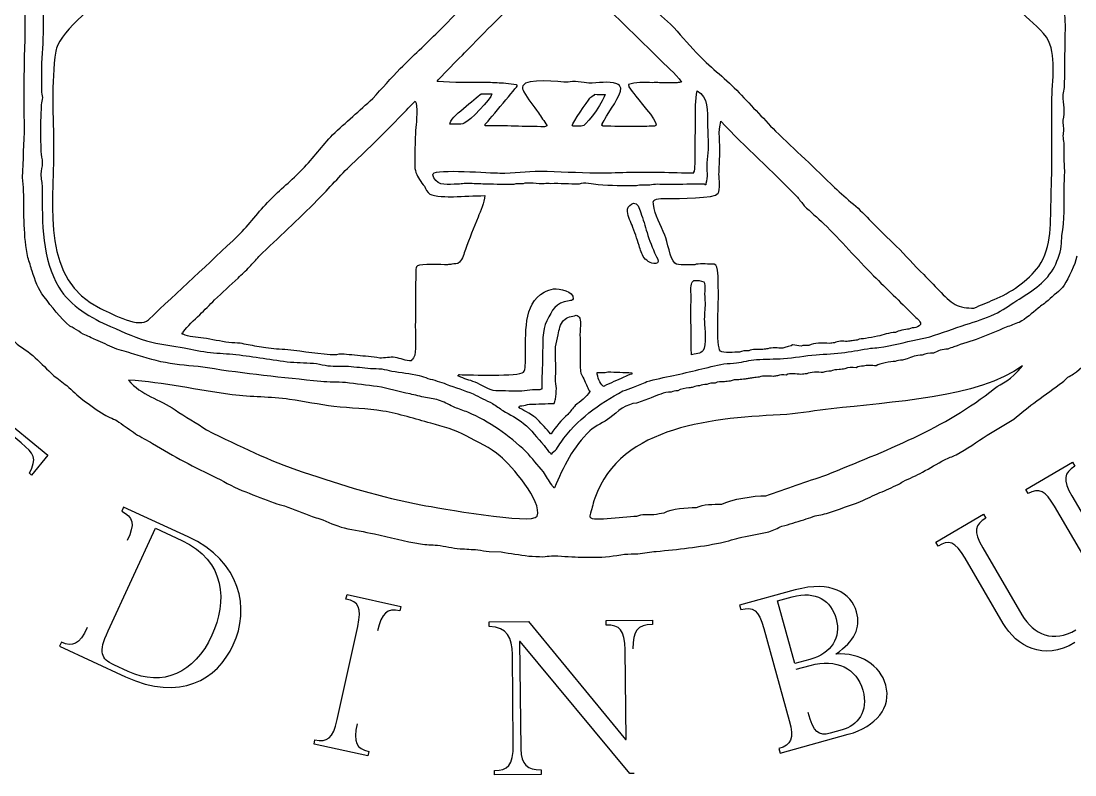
# Model space of a CAD drawing. Header units: millimetres. Extents: x -50 to 50, y -35 to 40.
# Drawn here: x -5.78 to 5.4, y 13.76 to 21.76 of the extents above; entities that cross this region are included whole.
import ezdxf

# ---------------------------------------------------------------- set-up
doc = ezdxf.new("R2010")
doc.units = ezdxf.units.MM
doc.layers.get('0').update_dxf_attribs({"linetype": 'CONTINUOUS'})

msp = doc.modelspace()

# ---------------------------------------------------------------- linework, layer by layer
for p, q in [((-0.9, 20.989), (-0.787, 20.989)), ((0.302, 20.975), (0.302, 20.983)), ((-0.857, 20.65), (-0.857, 20.666)), ((0.074, 20.654), (0.067, 20.654)), ((0.074, 20.646), (0.074, 20.654)), ((0.39, 20.652), (0.382, 20.652)), ((1.483, 20.022), (1.475, 20.022)), ((1.483, 20.037), (1.483, 20.022)), ((-4.069, 18.438), (-4.069, 18.453)), ((-4.06, 18.438), (-4.069, 18.438)), ((-1.637, 18.162), (-1.637, 18.154)), ((-1.142, 17.994), (-1.142, 18.002)), ((-1.142, 18.002), (-1.135, 18.002)), ((-1.135, 17.994), (-1.142, 17.994)), ((0.698, 18.029), (0.698, 18.014)), ((-6.398, 17.896), (-5.492, 17.154)), ((-0.257, 17.855), (-0.264, 17.855)), ((-0.498, 17.661), (-0.498, 17.668)), ((-0.498, 17.668), (-0.491, 17.668)), ((-0.491, 17.661), (-0.498, 17.661)), ((-0.491, 17.653), (-0.491, 17.661)), ((-5.777, 17.284), (-6.139, 17.581)), ((-0.155, 17.38), (-0.162, 17.38)), ((-5.492, 17.154), (-5.665, 16.943)), ((4.877, 16.791), (5.371, 17.08)), ((5.371, 17.08), (5.397, 17.038)), ((-5.665, 16.943), (-5.689, 16.963)), ((-0.127, 16.809), (-0.127, 16.817)), ((-0.12, 16.809), (-0.127, 16.809)), ((4.901, 16.749), (4.877, 16.791)), ((5.366, 16.722), (5.877, 15.847)), ((-4.69, 16.603), (-4.71, 16.56)), ((-4.007, 16.289), (-4.69, 16.603)), ((5.674, 15.768), (5.18, 16.613)), ((3.922, 16.233), (4.428, 16.529)), ((4.428, 16.529), (4.453, 16.487)), ((-4.855, 15.29), (-4.353, 16.379)), ((-4.353, 16.379), (-4.072, 16.249)), ((3.946, 16.191), (3.922, 16.233)), ((-0.815, 16.132), (-0.687, 16.128)), ((4.42, 16.172), (4.835, 15.462)), ((4.638, 15.37), (4.235, 16.062)), ((-2.332, 15.629), (-2.321, 15.677)), ((-2.321, 15.677), (-1.751, 15.551)), ((2.432, 15.725), (1.841, 15.563)), ((2.243, 15.609), (2.399, 15.651)), ((-1.751, 15.551), (-1.761, 15.505)), ((1.841, 15.563), (1.854, 15.516)), ((2.426, 14.944), (2.243, 15.609)), ((-2.425, 14.349), (-2.207, 15.338)), ((-0.814, 15.388), (-0.396, 15.392)), ((-0.813, 15.339), (-0.814, 15.388)), ((-0.396, 15.392), (0.633, 14.138)), ((0.427, 15.401), (0.917, 15.406)), ((0.427, 15.353), (0.427, 15.401)), ((0.917, 15.406), (0.918, 15.358)), ((2.1, 15.316), (2.368, 14.34)), ((-5.35, 15.171), (-5.37, 15.127)), ((-5.37, 15.127), (-4.669, 14.804)), ((-0.484, 15.178), (-0.491, 15.178)), ((-0.491, 15.178), (-0.477, 14.038)), ((0.677, 13.778), (-0.484, 15.178)), ((0.639, 14.138), (0.628, 15.088)), ((-0.558, 14.091), (-0.568, 15.041)), ((2.587, 14.988), (2.426, 14.944)), ((2.866, 15.045), (2.865, 15.049)), ((-4.641, 14.859), (-4.792, 14.93)), ((2.443, 14.884), (2.591, 14.924)), ((2.272, 13.995), (2.994, 14.194)), ((2.931, 14.242), (2.803, 14.205)), ((-2.671, 14.089), (-2.661, 14.136)), ((-2.1, 13.964), (-2.671, 14.089)), ((0.633, 14.138), (0.639, 14.138)), ((-2.09, 14.011), (-2.1, 13.964)), ((2.259, 14.042), (2.272, 13.995)), ((-0.756, 13.763), (-0.756, 13.811)), ((-0.262, 13.767), (-0.756, 13.763)), ((-0.262, 13.816), (-0.262, 13.767)), ((0.725, 13.778), (0.677, 13.778))]:
    msp.add_line(p, q)
for points in [[(-5.733, 21.669), (-5.738, 22.161), (-5.729, 22.659), (-5.718, 23.156)], [(-5.525, 22.592), (-5.532, 22.269), (-5.543, 21.958), (-5.544, 21.631)], [(-4.796, 22.135), (-4.931, 21.986), (-5.351, 21.654), (-5.403, 21.474)], [(-1.353, 21.647), (-1.173, 21.827), (-1.006, 22.011), (-0.813, 22.186)], [(-1.074, 21.422), (-0.857, 21.651), (-0.63, 21.871), (-0.403, 22.094)], [(0.38, 21.963), (0.573, 21.762), (0.778, 21.571), (0.975, 21.372)], [(0.851, 21.956), (0.937, 21.88), (1.024, 21.804), (1.11, 21.729)], [(5.117, 21.552), (5.069, 21.65), (4.926, 21.758), (4.849, 21.836)], [(5.297, 21.683), (5.296, 21.731), (5.294, 21.778), (5.292, 21.825)], [(1.11, 21.729), (1.201, 21.627), (1.292, 21.526), (1.382, 21.426)], [(5.288, 21.097), (5.292, 21.294), (5.29, 21.489), (5.297, 21.683)], [(-5.742, 21.316), (-5.741, 21.437), (-5.732, 21.555), (-5.733, 21.669)], [(-5.544, 21.631), (-5.546, 21.482), (-5.562, 21.353), (-5.562, 21.21)], [(-1.756, 21.258), (-1.622, 21.388), (-1.487, 21.517), (-1.353, 21.647)], [(-5.403, 21.474), (-5.405, 21.462), (-5.407, 21.452), (-5.409, 21.441)], [(5.152, 20.858), (5.148, 21.076), (5.207, 21.367), (5.117, 21.552)], [(-5.409, 21.441), (-5.461, 21.097), (-5.433, 20.754), (-5.432, 20.397)], [(-1.365, 21.119), (-1.364, 21.14), (-1.109, 21.387), (-1.074, 21.422)], [(0.975, 21.372), (1.056, 21.29), (1.162, 21.207), (1.225, 21.112)], [(1.382, 21.426), (1.519, 21.281), (1.676, 21.163), (1.811, 21.027)], [(-5.745, 20.768), (-5.744, 20.951), (-5.743, 21.133), (-5.742, 21.316)], [(-2.048, 20.938), (-1.951, 21.046), (-1.853, 21.152), (-1.756, 21.258)], [(-5.562, 21.21), (-5.562, 21.148), (-5.562, 21.085), (-5.562, 21.023)], [(0.025, 21.111), (-0.074, 21.112), (-0.417, 21.16), (-0.458, 21.073)], [(-5.562, 21.023), (-5.559, 20.998), (-5.555, 20.973), (-5.551, 20.948)], [(-0.824, 21.108), (-1.004, 21.112), (-1.193, 21.102), (-1.365, 21.119)], [(-0.857, 20.666), (-0.849, 20.666), (-0.55, 21.028), (-0.516, 21.07)], [(-0.637, 21.099), (-0.699, 21.102), (-0.762, 21.105), (-0.824, 21.108)], [(-0.524, 21.085), (-0.561, 21.089), (-0.6, 21.094), (-0.637, 21.099)], [(-0.516, 21.07), (-0.516, 21.079), (-0.519, 21.079), (-0.524, 21.085)], [(-0.458, 21.073), (-0.468, 21.053), (-0.454, 21.029), (-0.445, 21.011)], [(-0.445, 21.011), (-0.405, 20.932), (-0.343, 20.859), (-0.29, 20.787)], [(0.242, 21.103), (0.19, 21.106), (0.071, 21.132), (0.025, 21.111)], [(0.54, 21.096), (0.45, 21.127), (0.341, 21.1), (0.242, 21.103)], [(0.413, 20.719), (0.449, 20.787), (0.59, 20.978), (0.581, 21.048)], [(0.581, 21.048), (0.578, 21.071), (0.561, 21.088), (0.54, 21.096)], [(0.918, 21.106), (0.832, 21.107), (0.732, 21.118), (0.663, 21.086)], [(0.663, 21.086), (0.662, 21.053), (0.701, 21.017), (0.719, 20.992)], [(0.993, 21.106), (0.969, 21.107), (0.94, 21.114), (0.918, 21.106)], [(1.18, 21.105), (1.119, 21.105), (1.056, 21.106), (0.993, 21.106)], [(1.225, 21.112), (1.211, 21.11), (1.196, 21.108), (1.18, 21.105)], [(1.374, 20.706), (1.374, 20.814), (1.371, 20.925), (1.39, 21.021)], [(1.39, 21.021), (1.513, 20.957), (1.498, 20.803), (1.502, 20.668)], [(1.811, 21.027), (1.948, 20.882), (2.085, 20.738), (2.222, 20.592)], [(5.272, 20.94), (5.272, 20.997), (5.287, 21.039), (5.288, 21.097)], [(-5.551, 20.948), (-5.555, 20.923), (-5.559, 20.898), (-5.563, 20.873)], [(-2.474, 20.555), (-2.332, 20.683), (-2.19, 20.811), (-2.048, 20.938)], [(-1.746, 20.758), (-1.698, 20.809), (-1.648, 20.86), (-1.599, 20.911)], [(-1.599, 20.911), (-1.567, 20.865), (-1.586, 20.692), (-1.591, 20.633)], [(-1.232, 20.668), (-1.231, 20.736), (-0.956, 20.934), (-0.9, 20.989)], [(-0.787, 20.989), (-0.788, 20.934), (-1.024, 20.699), (-1.078, 20.676)], [(0.067, 20.654), (0.067, 20.675), (0.23, 20.912), (0.254, 20.941)], [(0.415, 20.982), (0.414, 20.936), (0.236, 20.674), (0.19, 20.654)], [(0.254, 20.941), (0.267, 20.956), (0.285, 20.968), (0.302, 20.975)], [(0.302, 20.983), (0.339, 20.983), (0.377, 20.982), (0.415, 20.982)], [(0.719, 20.992), (0.755, 20.942), (0.969, 20.704), (0.957, 20.659)], [(5.285, 20.804), (5.286, 20.854), (5.273, 20.891), (5.272, 20.94)], [(-5.563, 20.873), (-5.567, 20.801), (-5.571, 20.724), (-5.571, 20.655)], [(-0.29, 20.787), (-0.261, 20.743), (-0.232, 20.698), (-0.204, 20.655)], [(5.145, 19.904), (5.155, 20.212), (5.156, 20.545), (5.152, 20.858)], [(5.272, 20.677), (5.273, 20.721), (5.285, 20.758), (5.285, 20.804)], [(-5.74, 20.648), (-5.742, 20.689), (-5.743, 20.728), (-5.745, 20.768)], [(-2.269, 20.243), (-2.091, 20.414), (-1.915, 20.581), (-1.746, 20.758)], [(-1.078, 20.676), (-1.12, 20.658), (-1.183, 20.669), (-1.232, 20.668)], [(0.382, 20.652), (0.382, 20.677), (0.403, 20.699), (0.413, 20.719)], [(1.369, 20.241), (1.37, 20.391), (1.373, 20.548), (1.374, 20.706)], [(1.632, 20.352), (1.636, 20.464), (1.611, 20.594), (1.644, 20.697)], [(1.644, 20.697), (1.9, 20.421), (2.19, 20.168), (2.454, 19.893)], [(5.281, 20.609), (5.278, 20.632), (5.276, 20.654), (5.272, 20.677)], [(-5.762, 20.1), (-5.755, 20.283), (-5.744, 20.468), (-5.74, 20.648)], [(-5.571, 20.655), (-5.572, 20.567), (-5.57, 20.469), (-5.567, 20.377)], [(-1.591, 20.633), (-1.599, 20.537), (-1.601, 20.441), (-1.602, 20.34)], [(-0.226, 20.639), (-0.437, 20.641), (-0.647, 20.65), (-0.857, 20.65)], [(-0.204, 20.648), (-0.211, 20.644), (-0.219, 20.642), (-0.226, 20.639)], [(-0.204, 20.655), (-0.204, 20.652), (-0.204, 20.65), (-0.204, 20.648)], [(0.19, 20.654), (0.157, 20.639), (0.113, 20.647), (0.074, 20.646)], [(0.39, 20.644), (0.39, 20.647), (0.39, 20.648), (0.39, 20.652)], [(0.735, 20.642), (0.62, 20.642), (0.505, 20.644), (0.39, 20.644)], [(0.93, 20.644), (0.865, 20.644), (0.8, 20.642), (0.735, 20.642)], [(0.957, 20.659), (0.953, 20.648), (0.94, 20.647), (0.93, 20.644)], [(1.502, 20.668), (1.504, 20.584), (1.509, 20.487), (1.507, 20.398)], [(2.222, 20.592), (2.429, 20.398), (2.642, 20.195), (2.849, 19.995)], [(5.273, 20.542), (5.276, 20.564), (5.278, 20.587), (5.281, 20.609)], [(-2.792, 20.189), (-2.677, 20.308), (-2.583, 20.435), (-2.474, 20.555)], [(5.283, 20.466), (5.279, 20.491), (5.276, 20.516), (5.273, 20.542)], [(5.284, 20.271), (5.284, 20.336), (5.284, 20.401), (5.283, 20.466)], [(-5.567, 20.377), (-5.565, 20.335), (-5.553, 20.3), (-5.553, 20.256)], [(-5.432, 20.397), (-5.432, 19.752), (-5.562, 19.017), (-4.934, 18.712)], [(-1.602, 20.34), (-1.602, 20.276), (-1.61, 20.209), (-1.59, 20.154)], [(1.507, 20.398), (1.502, 20.349), (1.497, 20.302), (1.493, 20.255)], [(1.623, 20.134), (1.626, 20.206), (1.63, 20.279), (1.632, 20.352)], [(-5.553, 20.256), (-5.553, 20.212), (-5.567, 20.179), (-5.567, 20.137)], [(-2.636, 19.86), (-2.511, 19.987), (-2.396, 20.121), (-2.269, 20.243)], [(1.356, 20.158), (1.368, 20.158), (1.369, 20.225), (1.369, 20.241)], [(1.493, 20.255), (1.489, 20.183), (1.51, 20.103), (1.483, 20.037)], [(5.29, 20.174), (5.287, 20.206), (5.286, 20.239), (5.284, 20.271)], [(-5.567, 20.137), (-5.568, 20.085), (-5.554, 20.048), (-5.554, 19.994)], [(-3.144, 19.857), (-3.035, 19.971), (-2.905, 20.071), (-2.792, 20.189)], [(-1.59, 20.154), (-1.571, 20.1), (-1.534, 20.054), (-1.501, 20.007)], [(-1.4, 20.098), (-1.404, 20.108), (-1.414, 20.129), (-1.408, 20.141)], [(-1.408, 20.141), (-1.377, 20.193), (-0.798, 20.148), (-0.702, 20.148)], [(-0.702, 20.148), (-0.552, 20.146), (-0.42, 20.168), (-0.273, 20.168)], [(-0.273, 20.168), (-0.079, 20.166), (0.129, 20.151), (0.327, 20.15)], [(0.327, 20.15), (0.428, 20.15), (0.538, 20.153), (0.643, 20.156)], [(0.643, 20.156), (0.879, 20.163), (1.125, 20.152), (1.355, 20.15)], [(1.355, 20.15), (1.356, 20.152), (1.356, 20.156), (1.356, 20.158)], [(1.615, 19.933), (1.635, 19.97), (1.627, 20.087), (1.623, 20.134)], [(5.282, 19.993), (5.285, 20.054), (5.287, 20.114), (5.29, 20.174)], [(-5.75, 19.957), (-5.753, 20.005), (-5.758, 20.052), (-5.762, 20.1)], [(-1.501, 20.007), (-1.484, 19.979), (-1.474, 19.943), (-1.442, 19.925)], [(-1.146, 20.029), (-1.256, 20.03), (-1.346, 20.004), (-1.4, 20.098)], [(-1.079, 20.037), (-1.1, 20.034), (-1.123, 20.032), (-1.146, 20.029)], [(-1.017, 20.037), (-1.038, 20.037), (-1.058, 20.037), (-1.079, 20.037)], [(-0.837, 20.029), (-0.894, 20.032), (-0.958, 20.034), (-1.017, 20.037)], [(-0.552, 20.026), (-0.647, 20.027), (-0.743, 20.028), (-0.837, 20.029)], [(-0.455, 20.033), (-0.488, 20.033), (-0.525, 20.037), (-0.552, 20.026)], [(-0.229, 20.032), (-0.286, 20.032), (-0.412, 20.054), (-0.455, 20.033)], [(-0.162, 20.035), (-0.183, 20.034), (-0.211, 20.041), (-0.229, 20.032)], [(0.139, 20.03), (0.038, 20.03), (-0.061, 20.039), (-0.162, 20.035)], [(0.342, 20.022), (0.28, 20.027), (0.198, 20.054), (0.139, 20.03)], [(0.747, 20.012), (0.609, 20.012), (0.478, 20.013), (0.342, 20.022)], [(0.89, 20.018), (0.844, 20.018), (0.786, 20.027), (0.747, 20.012)], [(1.062, 20.025), (1.009, 20.025), (0.935, 20.036), (0.89, 20.018)], [(1.415, 20.03), (1.296, 20.031), (1.185, 20.024), (1.062, 20.025)], [(1.475, 20.022), (1.475, 20.036), (1.429, 20.03), (1.415, 20.03)], [(-5.705, 19.252), (-5.752, 19.477), (-5.747, 19.712), (-5.75, 19.957)], [(-5.554, 19.994), (-5.556, 19.606), (-5.552, 19.232), (-5.376, 18.937)], [(-1.442, 19.925), (-1.396, 19.9), (-1.252, 19.894), (-1.192, 19.896)], [(-1.192, 19.896), (-1.085, 19.901), (-0.975, 19.908), (-0.861, 19.908)], [(-0.861, 19.908), (-0.862, 19.835), (-0.908, 19.745), (-0.932, 19.681)], [(1.091, 19.878), (1.179, 19.877), (1.582, 19.876), (1.615, 19.933)], [(2.454, 19.893), (2.479, 19.862), (2.503, 19.831), (2.528, 19.801)], [(2.849, 19.995), (2.978, 19.871), (3.12, 19.77), (3.239, 19.63)], [(5.013, 19.158), (5.158, 19.364), (5.137, 19.636), (5.145, 19.904)], [(5.26, 19.484), (5.287, 19.646), (5.284, 19.824), (5.282, 19.993)], [(-3.475, 19.486), (-3.359, 19.598), (-3.257, 19.741), (-3.144, 19.857)], [(-3.255, 19.263), (-3.049, 19.461), (-2.838, 19.654), (-2.636, 19.86)], [(0.653, 19.763), (0.658, 19.798), (0.691, 19.812), (0.715, 19.83)], [(0.715, 19.83), (0.737, 19.825), (0.753, 19.819), (0.765, 19.8)], [(0.765, 19.8), (0.78, 19.777), (0.785, 19.752), (0.794, 19.727)], [(0.928, 19.816), (0.927, 19.827), (0.924, 19.848), (0.932, 19.857)], [(1.049, 19.49), (1.008, 19.595), (0.943, 19.7), (0.928, 19.816)], [(0.932, 19.857), (0.953, 19.882), (1.053, 19.878), (1.091, 19.878)], [(2.528, 19.801), (2.593, 19.735), (2.666, 19.676), (2.735, 19.61)], [(-0.932, 19.681), (-0.977, 19.566), (-1.023, 19.453), (-1.066, 19.337)], [(0.701, 19.596), (0.682, 19.643), (0.646, 19.707), (0.653, 19.763)], [(0.794, 19.727), (0.817, 19.657), (0.84, 19.589), (0.86, 19.516)], [(0.776, 19.379), (0.753, 19.451), (0.729, 19.525), (0.701, 19.596)], [(2.735, 19.61), (2.916, 19.43), (3.085, 19.237), (3.263, 19.058)], [(3.239, 19.63), (3.326, 19.544), (3.415, 19.457), (3.503, 19.372)], [(-4.426, 18.592), (-4.116, 18.887), (-3.784, 19.19), (-3.475, 19.486)], [(0.86, 19.516), (0.884, 19.435), (0.918, 19.351), (0.953, 19.274)], [(1.156, 19.191), (1.104, 19.241), (1.076, 19.419), (1.049, 19.49)], [(5.253, 19.372), (5.255, 19.408), (5.258, 19.446), (5.26, 19.484)], [(-1.066, 19.337), (-1.082, 19.295), (-1.096, 19.237), (-1.127, 19.201)], [(0.83, 19.249), (0.801, 19.289), (0.791, 19.334), (0.776, 19.379)], [(3.503, 19.372), (3.6, 19.275), (3.689, 19.17), (3.794, 19.07)], [(5.165, 19.127), (5.204, 19.194), (5.24, 19.293), (5.253, 19.372)], [(-5.66, 19.107), (-5.674, 19.155), (-5.69, 19.204), (-5.705, 19.252)], [(-3.355, 19.152), (-3.322, 19.189), (-3.288, 19.226), (-3.255, 19.263)], [(0.971, 19.194), (0.923, 19.173), (0.857, 19.214), (0.83, 19.249)], [(0.953, 19.274), (0.959, 19.262), (0.996, 19.205), (0.971, 19.194)], [(5.418, 19.265), (5.399, 19.172), (5.331, 19.038), (5.282, 18.958)], [(-3.476, 19.034), (-3.436, 19.073), (-3.395, 19.113), (-3.355, 19.152)], [(-1.592, 19.116), (-1.594, 18.915), (-1.595, 18.715), (-1.597, 18.515)], [(-1.575, 19.163), (-1.59, 19.152), (-1.591, 19.133), (-1.592, 19.116)], [(-1.256, 19.174), (-1.32, 19.174), (-1.537, 19.189), (-1.575, 19.163)], [(-1.21, 19.181), (-1.226, 19.178), (-1.241, 19.177), (-1.256, 19.174)], [(-1.127, 19.201), (-1.15, 19.177), (-1.181, 19.193), (-1.21, 19.181)], [(1.366, 19.174), (1.316, 19.175), (1.185, 19.164), (1.156, 19.191)], [(1.545, 19.181), (1.499, 19.181), (1.4, 19.192), (1.366, 19.174)], [(1.613, 19), (1.611, 19.048), (1.627, 19.208), (1.545, 19.181)], [(4.541, 18.806), (4.706, 18.873), (4.904, 19.006), (5.013, 19.158)], [(4.78, 18.794), (4.922, 18.883), (5.077, 18.978), (5.165, 19.127)], [(-5.533, 18.834), (-5.597, 18.915), (-5.63, 19.01), (-5.66, 19.107)], [(-3.725, 18.802), (-3.645, 18.882), (-3.558, 18.953), (-3.476, 19.034)], [(1.331, 18.97), (1.334, 18.988), (1.344, 18.996), (1.357, 19.009)], [(1.357, 19.009), (1.396, 19.008), (1.431, 19.009), (1.462, 18.993)], [(1.619, 18.864), (1.617, 18.91), (1.614, 18.955), (1.613, 19)], [(3.263, 19.058), (3.399, 18.92), (3.542, 18.785), (3.678, 18.647)], [(3.794, 19.07), (3.893, 18.977), (4.018, 18.818), (4.128, 18.753)], [(-5.376, 18.937), (-5.255, 18.735), (-5.032, 18.608), (-4.828, 18.52)], [(-0.232, 18.885), (-0.2, 18.903), (-0.166, 18.906), (-0.13, 18.92)], [(-0.13, 18.92), (-0.069, 18.92), (0.083, 18.897), (0.076, 18.815)], [(1.328, 18.8), (1.33, 18.854), (1.32, 18.918), (1.331, 18.97)], [(1.462, 18.993), (1.472, 18.993), (1.475, 18.913), (1.472, 18.896)], [(1.472, 18.896), (1.466, 18.855), (1.476, 18.814), (1.476, 18.768)], [(5.282, 18.958), (5.239, 18.89), (5.167, 18.852), (5.112, 18.797)], [(-5.259, 18.524), (-5.366, 18.61), (-5.451, 18.73), (-5.533, 18.834)], [(-3.883, 18.644), (-3.83, 18.696), (-3.778, 18.749), (-3.725, 18.802)], [(-0.428, 18.193), (-0.426, 18.435), (-0.455, 18.76), (-0.232, 18.885)], [(0.033, 18.792), (-0.114, 18.775), (-0.143, 18.695), (-0.203, 18.58)], [(0.076, 18.815), (0.074, 18.795), (0.051, 18.795), (0.033, 18.792)], [(1.33, 18.22), (1.331, 18.408), (1.32, 18.609), (1.328, 18.8)], [(1.638, 18.259), (1.59, 18.297), (1.617, 18.775), (1.619, 18.864)], [(4.326, 18.715), (4.398, 18.745), (4.47, 18.776), (4.541, 18.806)], [(4.543, 18.651), (4.629, 18.689), (4.701, 18.744), (4.78, 18.794)], [(5.112, 18.797), (5.079, 18.765), (5.042, 18.744), (5.008, 18.715)], [(-4.934, 18.712), (-4.789, 18.642), (-4.525, 18.497), (-4.426, 18.592)], [(1.476, 18.768), (1.475, 18.701), (1.465, 18.641), (1.468, 18.574)], [(4.128, 18.753), (4.18, 18.723), (4.259, 18.715), (4.326, 18.715)], [(5.008, 18.715), (4.943, 18.66), (4.88, 18.602), (4.807, 18.564)], [(-4.057, 18.459), (-4.017, 18.523), (-3.94, 18.592), (-3.883, 18.644)], [(-0.203, 18.58), (-0.253, 18.488), (-0.245, 18.328), (-0.247, 18.206)], [(-0.083, 18.432), (-0.073, 18.484), (-0.06, 18.547), (-0.024, 18.585)], [(-0.024, 18.585), (0.013, 18.626), (0.062, 18.622), (0.109, 18.641)], [(0.109, 18.641), (0.123, 18.633), (0.14, 18.626), (0.146, 18.608)], [(0.146, 18.608), (0.161, 18.558), (0.15, 18.492), (0.149, 18.437)], [(1.468, 18.574), (1.472, 18.504), (1.493, 18.318), (1.456, 18.265)], [(3.678, 18.647), (3.703, 18.622), (3.747, 18.593), (3.759, 18.558)], [(3.759, 18.558), (3.77, 18.532), (3.726, 18.519), (3.711, 18.508)], [(4.239, 18.54), (4.344, 18.574), (4.445, 18.606), (4.543, 18.651)], [(4.807, 18.564), (4.76, 18.546), (4.714, 18.529), (4.668, 18.512)], [(-5.213, 18.5), (-5.228, 18.508), (-5.244, 18.516), (-5.259, 18.524)], [(-5.119, 18.439), (-5.15, 18.459), (-5.182, 18.479), (-5.213, 18.5)], [(-4.984, 18.378), (-5.029, 18.399), (-5.074, 18.419), (-5.119, 18.439)], [(-4.828, 18.52), (-4.688, 18.46), (-4.544, 18.39), (-4.391, 18.354)], [(-4.069, 18.453), (-4.057, 18.453), (-4.063, 18.45), (-4.057, 18.459)], [(-3.844, 18.397), (-3.913, 18.407), (-4.001, 18.408), (-4.06, 18.438)], [(-1.597, 18.515), (-1.596, 18.428), (-1.586, 18.302), (-1.603, 18.216)], [(3.494, 18.456), (3.426, 18.456), (3.367, 18.428), (3.305, 18.416)], [(3.637, 18.493), (3.599, 18.493), (3.524, 18.474), (3.494, 18.456)], [(3.711, 18.508), (3.687, 18.508), (3.656, 18.504), (3.637, 18.493)], [(3.86, 18.412), (3.989, 18.45), (4.114, 18.5), (4.239, 18.54)], [(4.668, 18.512), (4.574, 18.474), (4.481, 18.431), (4.385, 18.395)], [(-5.844, 18.356), (-5.775, 18.295), (-5.694, 18.252), (-5.627, 18.188)], [(-4.788, 18.29), (-4.853, 18.32), (-4.918, 18.349), (-4.984, 18.378)], [(-4.391, 18.354), (-4.278, 18.327), (-4.166, 18.313), (-4.047, 18.293)], [(-3.573, 18.349), (-3.663, 18.365), (-3.754, 18.381), (-3.844, 18.397)], [(-3.454, 18.343), (-3.492, 18.345), (-3.532, 18.347), (-3.573, 18.349)], [(-3.37, 18.325), (-3.398, 18.331), (-3.425, 18.337), (-3.454, 18.343)], [(-0.11, 18.304), (-0.101, 18.347), (-0.092, 18.389), (-0.083, 18.432)], [(0.149, 18.437), (0.151, 18.308), (0.152, 18.178), (0.153, 18.047)], [(2.404, 18.327), (2.404, 18.312), (2.314, 18.299), (2.299, 18.29)], [(2.494, 18.312), (2.46, 18.312), (2.434, 18.32), (2.404, 18.327)], [(2.794, 18.341), (2.722, 18.341), (2.633, 18.352), (2.577, 18.319)], [(2.847, 18.347), (2.83, 18.345), (2.812, 18.343), (2.794, 18.341)], [(2.983, 18.362), (2.938, 18.362), (2.882, 18.369), (2.847, 18.347)], [(3.036, 18.369), (3.018, 18.367), (3, 18.364), (2.983, 18.362)], [(3.088, 18.376), (3.07, 18.374), (3.053, 18.372), (3.036, 18.369)], [(3.178, 18.393), (3.148, 18.389), (3.114, 18.39), (3.088, 18.376)], [(3.305, 18.416), (3.263, 18.408), (3.217, 18.4), (3.178, 18.393)], [(3.319, 18.296), (3.459, 18.319), (3.594, 18.352), (3.728, 18.383)], [(3.728, 18.383), (3.773, 18.394), (3.817, 18.399), (3.86, 18.412)], [(4.385, 18.395), (4.296, 18.362), (4.203, 18.337), (4.115, 18.304)], [(-4.582, 18.227), (-4.651, 18.249), (-4.721, 18.265), (-4.788, 18.29)], [(-4.197, 18.127), (-4.328, 18.15), (-4.458, 18.188), (-4.582, 18.227)], [(-4.047, 18.293), (-3.957, 18.277), (-3.863, 18.254), (-3.769, 18.244)], [(-3.769, 18.244), (-3.679, 18.237), (-3.589, 18.23), (-3.499, 18.223)], [(-3.499, 18.223), (-3.306, 18.2), (-3.117, 18.166), (-2.92, 18.142)], [(-3.182, 18.293), (-3.245, 18.304), (-3.308, 18.314), (-3.37, 18.325)], [(-2.95, 18.272), (-3.03, 18.281), (-3.108, 18.28), (-3.182, 18.293)], [(-2.433, 18.219), (-2.611, 18.22), (-2.778, 18.256), (-2.95, 18.272)], [(-2.327, 18.224), (-2.358, 18.227), (-2.405, 18.231), (-2.433, 18.219)], [(-2.095, 18.201), (-2.172, 18.208), (-2.25, 18.216), (-2.327, 18.224)], [(-1.603, 18.216), (-1.608, 18.195), (-1.62, 18.176), (-1.637, 18.162)], [(-0.106, 18.071), (-0.107, 18.146), (-0.116, 18.228), (-0.11, 18.304)], [(1.456, 18.265), (1.433, 18.233), (1.366, 18.226), (1.33, 18.22)], [(1.841, 18.248), (1.792, 18.248), (1.667, 18.235), (1.638, 18.259)], [(1.938, 18.262), (1.905, 18.263), (1.867, 18.261), (1.841, 18.248)], [(2.089, 18.277), (2.039, 18.277), (1.978, 18.282), (1.938, 18.262)], [(2.142, 18.284), (2.124, 18.281), (2.106, 18.279), (2.089, 18.277)], [(2.299, 18.29), (2.249, 18.291), (2.185, 18.3), (2.142, 18.284)], [(2.306, 18.179), (2.42, 18.188), (2.537, 18.212), (2.652, 18.22)], [(2.577, 18.319), (2.55, 18.319), (2.517, 18.322), (2.494, 18.312)], [(2.652, 18.22), (2.755, 18.228), (2.858, 18.232), (2.959, 18.245)], [(2.959, 18.245), (3.05, 18.259), (3.14, 18.274), (3.23, 18.289)], [(3.23, 18.289), (3.26, 18.291), (3.29, 18.294), (3.319, 18.296)], [(3.778, 18.215), (3.714, 18.215), (3.669, 18.197), (3.617, 18.177)], [(3.898, 18.236), (3.856, 18.237), (3.812, 18.232), (3.778, 18.215)], [(4.049, 18.281), (4, 18.281), (3.935, 18.259), (3.898, 18.236)], [(4.115, 18.304), (4.094, 18.296), (4.071, 18.288), (4.049, 18.281)], [(-5.627, 18.188), (-5.563, 18.126), (-5.498, 18.064), (-5.433, 18.001)], [(-3.801, 18.081), (-3.935, 18.103), (-4.066, 18.104), (-4.197, 18.127)], [(-2.92, 18.142), (-2.828, 18.137), (-2.736, 18.132), (-2.643, 18.128)], [(-2.643, 18.128), (-2.603, 18.119), (-2.563, 18.111), (-2.523, 18.102)], [(-1.974, 18.185), (-2.014, 18.192), (-2.054, 18.197), (-2.095, 18.201)], [(-1.81, 18.191), (-1.865, 18.199), (-1.922, 18.185), (-1.974, 18.185)], [(-1.637, 18.154), (-1.698, 18.155), (-1.753, 18.181), (-1.81, 18.191)], [(-0.451, 18.035), (-0.427, 18.058), (-0.428, 18.154), (-0.428, 18.193)], [(-0.247, 18.206), (-0.25, 18.088), (-0.256, 17.975), (-0.257, 17.855)], [(1.14, 18), (1.321, 18.039), (1.495, 18.086), (1.676, 18.124)], [(1.676, 18.124), (1.72, 18.127), (1.765, 18.13), (1.809, 18.133)], [(1.809, 18.133), (1.879, 18.146), (1.947, 18.163), (2.02, 18.17)], [(2.02, 18.17), (2.115, 18.174), (2.211, 18.176), (2.306, 18.179)], [(4.842, 18.104), (4.381, 17.757), (3.422, 17.721), (2.813, 17.646)], [(3.289, 18.104), (3.245, 18.104), (3.191, 18.113), (3.154, 18.098)], [(3.492, 18.149), (3.442, 18.149), (3.326, 18.126), (3.289, 18.104)], [(3.568, 18.163), (3.542, 18.163), (3.512, 18.16), (3.492, 18.149)], [(3.617, 18.177), (3.601, 18.172), (3.584, 18.168), (3.568, 18.163)], [(4.544, 17.861), (4.621, 17.922), (4.718, 17.943), (4.842, 18.104)], [(5.384, 18.017), (5.461, 18.076), (5.539, 18.145), (5.611, 18.212)], [(-5.433, 18.001), (-5.385, 17.965), (-5.338, 17.928), (-5.292, 17.893)], [(-2.599, 17.937), (-3.006, 17.978), (-3.408, 18.017), (-3.801, 18.081)], [(-2.523, 18.102), (-2.45, 18.1), (-2.377, 18.1), (-2.306, 18.098)], [(-2.306, 18.098), (-2.228, 18.091), (-2.15, 18.084), (-2.073, 18.076)], [(-2.073, 18.076), (-2.033, 18.074), (-1.993, 18.073), (-1.953, 18.071)], [(-1.953, 18.071), (-1.917, 18.063), (-1.883, 18.054), (-1.847, 18.047)], [(-1.847, 18.047), (-1.748, 18.031), (-1.655, 18.02), (-1.555, 18.001)], [(-1.555, 18.001), (-1.525, 17.991), (-1.494, 17.981), (-1.464, 17.97)], [(-1.135, 18.002), (-1.135, 18.012), (-1.137, 18.009), (-1.127, 18.009)], [(-0.964, 17.93), (-1.02, 17.953), (-1.084, 17.963), (-1.135, 17.994)], [(-1.127, 18.009), (-1.017, 18.008), (-0.498, 17.989), (-0.451, 18.035)], [(-0.112, 17.966), (-0.109, 18.001), (-0.108, 18.036), (-0.106, 18.071)], [(0.153, 18.047), (0.158, 18.017), (0.178, 17.99), (0.191, 17.963)], [(0.33, 18.031), (0.367, 18.031), (0.41, 18.028), (0.443, 18.038)], [(0.394, 17.887), (0.359, 17.917), (0.334, 17.985), (0.33, 18.031)], [(0.443, 18.038), (0.53, 18.037), (0.615, 18.032), (0.698, 18.029)], [(0.698, 18.014), (0.67, 18.014), (0.636, 17.992), (0.613, 17.981)], [(0.857, 17.935), (0.948, 17.962), (1.044, 17.979), (1.14, 18)], [(2.2, 17.991), (2.151, 17.991), (2.09, 18), (2.049, 17.984)], [(2.244, 17.998), (2.229, 17.995), (2.215, 17.993), (2.2, 17.991)], [(2.335, 18.005), (2.305, 18.005), (2.269, 18.009), (2.244, 17.998)], [(2.492, 18.012), (2.442, 18.012), (2.378, 18.031), (2.335, 18.005)], [(2.553, 18.018), (2.532, 18.016), (2.513, 18.014), (2.492, 18.012)], [(2.726, 18.033), (2.673, 18.033), (2.595, 18.041), (2.553, 18.018)], [(2.809, 18.047), (2.78, 18.047), (2.748, 18.044), (2.726, 18.033)], [(2.898, 18.062), (2.866, 18.062), (2.833, 18.06), (2.809, 18.047)], [(2.958, 18.07), (2.939, 18.067), (2.918, 18.064), (2.898, 18.062)], [(3.079, 18.083), (3.038, 18.084), (2.991, 18.088), (2.958, 18.07)], [(3.154, 18.098), (3.128, 18.098), (3.099, 18.095), (3.079, 18.083)], [(5.321, 17.982), (5.342, 17.993), (5.363, 18.005), (5.384, 18.017)], [(-5.292, 17.893), (-5.234, 17.843), (-5.184, 17.785), (-5.121, 17.741)], [(-4.638, 17.951), (-4.503, 17.788), (-4.311, 17.751), (-4.142, 17.636)], [(-3.539, 17.796), (-3.911, 17.843), (-4.259, 17.928), (-4.638, 17.951)], [(-2.336, 17.926), (-2.426, 17.93), (-2.512, 17.928), (-2.599, 17.937)], [(-2, 17.883), (-2.112, 17.897), (-2.224, 17.911), (-2.336, 17.926)], [(-1.653, 17.804), (-1.768, 17.828), (-1.883, 17.862), (-2, 17.883)], [(-1.464, 17.97), (-1.395, 17.951), (-1.333, 17.934), (-1.268, 17.908)], [(-1.268, 17.908), (-1.174, 17.874), (-1.079, 17.84), (-0.985, 17.806)], [(-0.744, 17.837), (-0.822, 17.845), (-0.894, 17.9), (-0.964, 17.93)], [(-0.1, 17.861), (-0.103, 17.895), (-0.108, 17.931), (-0.112, 17.966)], [(0.191, 17.963), (0.21, 17.92), (0.227, 17.879), (0.246, 17.837)], [(0.405, 17.888), (0.405, 17.879), (0.401, 17.882), (0.394, 17.887)], [(0.613, 17.981), (0.544, 17.951), (0.474, 17.92), (0.405, 17.888)], [(0.718, 17.876), (0.764, 17.895), (0.81, 17.915), (0.857, 17.935)], [(1.418, 17.89), (1.394, 17.89), (1.369, 17.887), (1.35, 17.875)], [(1.494, 17.904), (1.467, 17.904), (1.438, 17.901), (1.418, 17.89)], [(1.584, 17.919), (1.551, 17.919), (1.517, 17.919), (1.494, 17.904)], [(1.681, 17.933), (1.647, 17.933), (1.609, 17.935), (1.584, 17.919)], [(1.741, 17.941), (1.721, 17.939), (1.701, 17.936), (1.681, 17.933)], [(1.832, 17.955), (1.8, 17.956), (1.766, 17.954), (1.741, 17.941)], [(1.899, 17.962), (1.877, 17.96), (1.854, 17.958), (1.832, 17.955)], [(1.944, 17.97), (1.929, 17.967), (1.914, 17.964), (1.899, 17.962)], [(1.989, 17.977), (1.974, 17.975), (1.959, 17.972), (1.944, 17.97)], [(2.049, 17.984), (2.029, 17.981), (2.009, 17.979), (1.989, 17.977)], [(4.995, 17.731), (5.085, 17.796), (5.174, 17.862), (5.265, 17.928)], [(5.265, 17.928), (5.284, 17.945), (5.302, 17.964), (5.321, 17.982)], [(-2.93, 17.747), (-3.133, 17.774), (-3.336, 17.771), (-3.539, 17.796)], [(-1.488, 17.767), (-1.542, 17.777), (-1.597, 17.793), (-1.653, 17.804)], [(-0.985, 17.806), (-0.916, 17.771), (-0.848, 17.737), (-0.778, 17.703)], [(-0.467, 17.834), (-0.56, 17.835), (-0.653, 17.836), (-0.744, 17.837)], [(-0.354, 17.847), (-0.395, 17.847), (-0.431, 17.836), (-0.467, 17.834)], [(-0.264, 17.855), (-0.264, 17.84), (-0.338, 17.855), (-0.354, 17.847)], [(-0.11, 17.748), (-0.106, 17.786), (-0.103, 17.824), (-0.1, 17.861)], [(-0.052, 17.292), (0.112, 17.532), (0.355, 17.704), (0.603, 17.836)], [(0.252, 17.831), (0.218, 17.768), (0.151, 17.726), (0.099, 17.683)], [(0.246, 17.837), (0.253, 17.837), (0.254, 17.837), (0.252, 17.831)], [(0.603, 17.836), (0.642, 17.849), (0.679, 17.863), (0.718, 17.876)], [(1.117, 17.824), (1.038, 17.824), (0.971, 17.789), (0.904, 17.763)], [(1.185, 17.839), (1.16, 17.839), (1.136, 17.835), (1.117, 17.824)], [(1.305, 17.868), (1.267, 17.868), (1.216, 17.856), (1.185, 17.839)], [(1.35, 17.875), (1.336, 17.873), (1.321, 17.87), (1.305, 17.868)], [(2.765, 16.947), (3.375, 17.195), (4.023, 17.443), (4.544, 17.861)], [(-5.121, 17.741), (-5.046, 17.69), (-4.975, 17.63), (-4.897, 17.585)], [(-2.46, 17.67), (-2.617, 17.695), (-2.773, 17.721), (-2.93, 17.747)], [(-1.94, 17.623), (-2.111, 17.652), (-2.28, 17.653), (-2.46, 17.67)], [(-1.331, 17.733), (-1.381, 17.751), (-1.435, 17.757), (-1.488, 17.767)], [(-1.179, 17.661), (-1.231, 17.683), (-1.277, 17.713), (-1.331, 17.733)], [(-1.04, 17.61), (-1.086, 17.627), (-1.133, 17.645), (-1.179, 17.661)], [(-0.778, 17.703), (-0.742, 17.678), (-0.704, 17.653), (-0.668, 17.628)], [(-0.491, 17.668), (-0.491, 17.681), (-0.479, 17.676), (-0.468, 17.678)], [(-0.468, 17.678), (-0.441, 17.684), (-0.413, 17.69), (-0.385, 17.695)], [(-0.385, 17.695), (-0.297, 17.698), (-0.21, 17.701), (-0.123, 17.703)], [(-0.123, 17.703), (-0.118, 17.718), (-0.114, 17.733), (-0.11, 17.748)], [(0.099, 17.683), (0.074, 17.651), (0.047, 17.62), (0.021, 17.588)], [(0.749, 17.706), (0.648, 17.706), (0.542, 17.613), (0.467, 17.552)], [(0.904, 17.763), (0.853, 17.744), (0.801, 17.725), (0.749, 17.706)], [(4.748, 17.538), (4.831, 17.6), (4.908, 17.672), (4.995, 17.731)], [(-4.897, 17.585), (-4.844, 17.555), (-4.788, 17.539), (-4.739, 17.506)], [(-4.142, 17.636), (-4.046, 17.565), (-3.906, 17.492), (-3.811, 17.422)], [(-1.432, 17.493), (-1.6, 17.539), (-1.762, 17.593), (-1.94, 17.623)], [(-0.421, 17.192), (-0.603, 17.365), (-0.816, 17.514), (-1.04, 17.61)], [(-0.668, 17.628), (-0.593, 17.585), (-0.518, 17.548), (-0.449, 17.491)], [(-0.3, 17.534), (-0.346, 17.574), (-0.437, 17.627), (-0.491, 17.653)], [(0.021, 17.588), (-0.045, 17.522), (-0.112, 17.46), (-0.155, 17.38)], [(0.467, 17.552), (0.402, 17.499), (0.319, 17.472), (0.255, 17.412)], [(2.343, 17.587), (1.582, 17.55), (0.58, 17.48), (0.306, 16.698)], [(2.813, 17.646), (2.656, 17.626), (2.5, 17.606), (2.343, 17.587)], [(-4.739, 17.506), (-4.68, 17.464), (-4.622, 17.423), (-4.563, 17.382)], [(-1.056, 17.359), (-1.17, 17.422), (-1.306, 17.459), (-1.432, 17.493)], [(-0.449, 17.491), (-0.365, 17.422), (-0.306, 17.338), (-0.232, 17.259)], [(-0.162, 17.38), (-0.208, 17.432), (-0.254, 17.483), (-0.3, 17.534)], [(4.466, 17.366), (4.56, 17.423), (4.654, 17.48), (4.748, 17.538)], [(-4.563, 17.382), (-4.506, 17.344), (-4.44, 17.315), (-4.382, 17.279)], [(-3.811, 17.422), (-3.442, 17.245), (-3.163, 17.101), (-2.787, 16.976)], [(-0.696, 17.143), (-0.804, 17.235), (-0.936, 17.294), (-1.056, 17.359)], [(0.255, 17.412), (0.077, 17.247), (-0.031, 17.024), (-0.12, 16.809)], [(4.137, 17.159), (4.252, 17.218), (4.357, 17.298), (4.466, 17.366)], [(-5.689, 16.963), (-5.604, 17.124), (-5.639, 17.171), (-5.777, 17.284)], [(-4.382, 17.279), (-4.16, 17.143), (-3.936, 17.026), (-3.704, 16.914)], [(-0.232, 17.259), (-0.208, 17.232), (-0.195, 17.196), (-0.163, 17.178)], [(-0.147, 17.17), (-0.147, 17.183), (-0.11, 17.207), (-0.1, 17.22)], [(-0.1, 17.22), (-0.083, 17.244), (-0.068, 17.268), (-0.052, 17.292)], [(-0.306, 16.508), (-0.245, 16.664), (-0.579, 17.045), (-0.696, 17.143)], [(-0.238, 16.979), (-0.299, 17.049), (-0.36, 17.12), (-0.421, 17.192)], [(-0.163, 17.178), (-0.163, 17.166), (-0.159, 17.17), (-0.147, 17.17)], [(3.782, 16.975), (3.859, 17.019), (3.937, 17.062), (4.014, 17.107)], [(4.014, 17.107), (4.054, 17.126), (4.097, 17.138), (4.137, 17.159)], [(5.397, 17.038), (5.278, 16.969), (5.268, 16.891), (5.366, 16.722)], [(-3.704, 16.914), (-3.602, 16.865), (-3.505, 16.802), (-3.395, 16.765)], [(-2.787, 16.976), (-2.373, 16.838), (-1.968, 16.708), (-1.522, 16.626)], [(-0.151, 16.84), (-0.18, 16.886), (-0.209, 16.932), (-0.238, 16.979)], [(2.12, 16.725), (2.336, 16.799), (2.551, 16.873), (2.765, 16.947)], [(3.522, 16.843), (3.54, 16.853), (3.558, 16.865), (3.576, 16.876)], [(3.576, 16.876), (3.644, 16.908), (3.716, 16.94), (3.782, 16.975)], [(-3.395, 16.765), (-3.294, 16.726), (-3.195, 16.687), (-3.094, 16.648)], [(-0.127, 16.817), (-0.139, 16.817), (-0.144, 16.832), (-0.151, 16.84)], [(3.327, 16.758), (3.393, 16.783), (3.459, 16.814), (3.522, 16.843)], [(5.18, 16.613), (5.087, 16.775), (5.016, 16.81), (4.901, 16.749)], [(0.306, 16.698), (0.278, 16.613), (0.281, 16.596), (0.252, 16.512)], [(1.653, 16.634), (1.752, 16.689), (1.994, 16.725), (2.12, 16.725)], [(2.783, 16.542), (2.897, 16.582), (3.01, 16.622), (3.125, 16.662)], [(3.125, 16.662), (3.192, 16.695), (3.26, 16.726), (3.327, 16.758)], [(-4.71, 16.56), (-4.586, 16.503), (-4.569, 16.425), (-4.651, 16.248)], [(-3.094, 16.648), (-3.058, 16.638), (-3.021, 16.627), (-2.984, 16.617)], [(-2.984, 16.617), (-2.886, 16.579), (-2.788, 16.541), (-2.689, 16.503)], [(-1.522, 16.626), (-1.372, 16.599), (-0.345, 16.412), (-0.306, 16.508)], [(0.934, 16.526), (0.969, 16.532), (1.005, 16.538), (1.042, 16.544)], [(1.042, 16.544), (1.131, 16.593), (1.27, 16.598), (1.383, 16.599)], [(1.383, 16.599), (1.459, 16.636), (1.561, 16.634), (1.653, 16.634)], [(2.621, 16.504), (2.677, 16.52), (2.728, 16.526), (2.783, 16.542)], [(-2.689, 16.503), (-2.663, 16.495), (-2.636, 16.487), (-2.61, 16.48)], [(-2.61, 16.48), (-2.525, 16.447), (-2.44, 16.407), (-2.352, 16.383)], [(0.252, 16.512), (0.24, 16.437), (0.592, 16.508), (0.753, 16.508)], [(0.753, 16.508), (0.8, 16.531), (0.876, 16.526), (0.934, 16.526)], [(2.291, 16.401), (2.368, 16.423), (2.445, 16.445), (2.522, 16.469)], [(2.522, 16.469), (2.555, 16.481), (2.588, 16.492), (2.621, 16.504)], [(4.453, 16.487), (4.338, 16.42), (4.316, 16.351), (4.42, 16.172)], [(-2.352, 16.383), (-2.244, 16.362), (-2.138, 16.342), (-2.031, 16.32)], [(-2.031, 16.32), (-1.871, 16.287), (-1.704, 16.238), (-1.542, 16.213)], [(1.867, 16.285), (1.963, 16.304), (2.057, 16.324), (2.151, 16.343)], [(2.151, 16.343), (2.201, 16.357), (2.244, 16.382), (2.291, 16.401)], [(-4.072, 16.249), (-3.605, 16.035), (-3.592, 15.597), (-3.754, 15.244)], [(-3.527, 15.143), (-3.349, 15.527), (-3.443, 16.029), (-4.007, 16.289)], [(-1.542, 16.213), (-1.482, 16.207), (-1.423, 16.203), (-1.362, 16.199)], [(0.957, 16.134), (1.19, 16.155), (1.415, 16.18), (1.64, 16.225)], [(1.64, 16.225), (1.717, 16.245), (1.792, 16.265), (1.867, 16.285)], [(4.235, 16.062), (4.126, 16.247), (4.056, 16.255), (3.946, 16.191)], [(-1.362, 16.199), (-1.283, 16.189), (-1.204, 16.17), (-1.122, 16.162)], [(-1.122, 16.162), (-1.06, 16.159), (-0.998, 16.155), (-0.935, 16.151)], [(-0.935, 16.151), (-0.894, 16.144), (-0.854, 16.138), (-0.815, 16.132)], [(-0.687, 16.128), (-0.589, 16.113), (-0.492, 16.098), (-0.394, 16.084)], [(0.297, 16.073), (0.409, 16.067), (0.516, 16.089), (0.62, 16.104)], [(0.62, 16.104), (0.667, 16.106), (0.715, 16.108), (0.762, 16.109)], [(0.762, 16.109), (0.826, 16.117), (0.895, 16.128), (0.957, 16.134)], [(-0.394, 16.084), (-0.344, 16.081), (-0.294, 16.079), (-0.244, 16.077)], [(-0.244, 16.077), (-0.214, 16.08), (-0.183, 16.084), (-0.154, 16.088)], [(-0.154, 16.088), (-0.064, 16.087), (0.042, 16.077), (0.131, 16.073)], [(0.131, 16.073), (0.188, 16.071), (0.242, 16.076), (0.297, 16.073)], [(3.082, 15.492), (3.027, 15.692), (2.809, 15.829), (2.432, 15.725)], [(2.399, 15.651), (2.653, 15.721), (2.812, 15.615), (2.866, 15.418)], [(-2.207, 15.338), (-2.163, 15.538), (-2.196, 15.6), (-2.332, 15.629)], [(-1.761, 15.505), (-1.894, 15.533), (-1.955, 15.483), (-1.997, 15.291)], [(1.854, 15.516), (1.985, 15.552), (2.045, 15.516), (2.1, 15.316)], [(2.865, 15.049), (3.061, 15.18), (3.129, 15.32), (3.082, 15.492)], [(4.835, 15.462), (4.961, 15.246), (5.17, 15.162), (5.408, 15.301)], [(-5.075, 15.328), (-5.159, 15.145), (-5.232, 15.116), (-5.35, 15.171)], [(-0.568, 15.041), (-0.57, 15.223), (-0.619, 15.324), (-0.813, 15.339)], [(0.628, 15.088), (0.626, 15.301), (0.569, 15.354), (0.427, 15.353)], [(0.918, 15.358), (0.759, 15.356), (0.708, 15.29), (0.711, 15.101)], [(2.866, 15.418), (2.92, 15.221), (2.817, 15.051), (2.587, 14.988)], [(5.398, 15.167), (5.058, 14.968), (4.78, 15.128), (4.638, 15.37)], [(-4.792, 14.93), (-4.929, 14.993), (-4.96, 15.06), (-4.855, 15.29)], [(-3.754, 15.244), (-3.94, 14.842), (-4.275, 14.692), (-4.641, 14.859)], [(-4.669, 14.804), (-4.09, 14.538), (-3.697, 14.772), (-3.527, 15.143)], [(3.391, 14.716), (3.334, 14.926), (3.12, 15.062), (2.866, 15.045)], [(2.591, 14.924), (2.866, 15), (3.085, 14.892), (3.148, 14.663)], [(3.148, 14.663), (3.211, 14.433), (3.09, 14.285), (2.931, 14.242)], [(2.994, 14.194), (3.289, 14.276), (3.457, 14.48), (3.391, 14.716)], [(2.803, 14.205), (2.68, 14.172), (2.627, 14.213), (2.569, 14.424)], [(-2.661, 14.136), (-2.53, 14.108), (-2.47, 14.147), (-2.425, 14.349)], [(2.368, 14.34), (2.421, 14.148), (2.391, 14.078), (2.259, 14.042)], [(-2.214, 14.303), (-2.257, 14.109), (-2.223, 14.04), (-2.09, 14.011)], [(-0.756, 13.811), (-0.62, 13.812), (-0.555, 13.855), (-0.558, 14.091)], [(-0.477, 14.038), (-0.476, 13.873), (-0.41, 13.815), (-0.262, 13.816)]]:
    msp.add_open_spline(points, degree=3)

doc.saveas('drawing.dxf')
